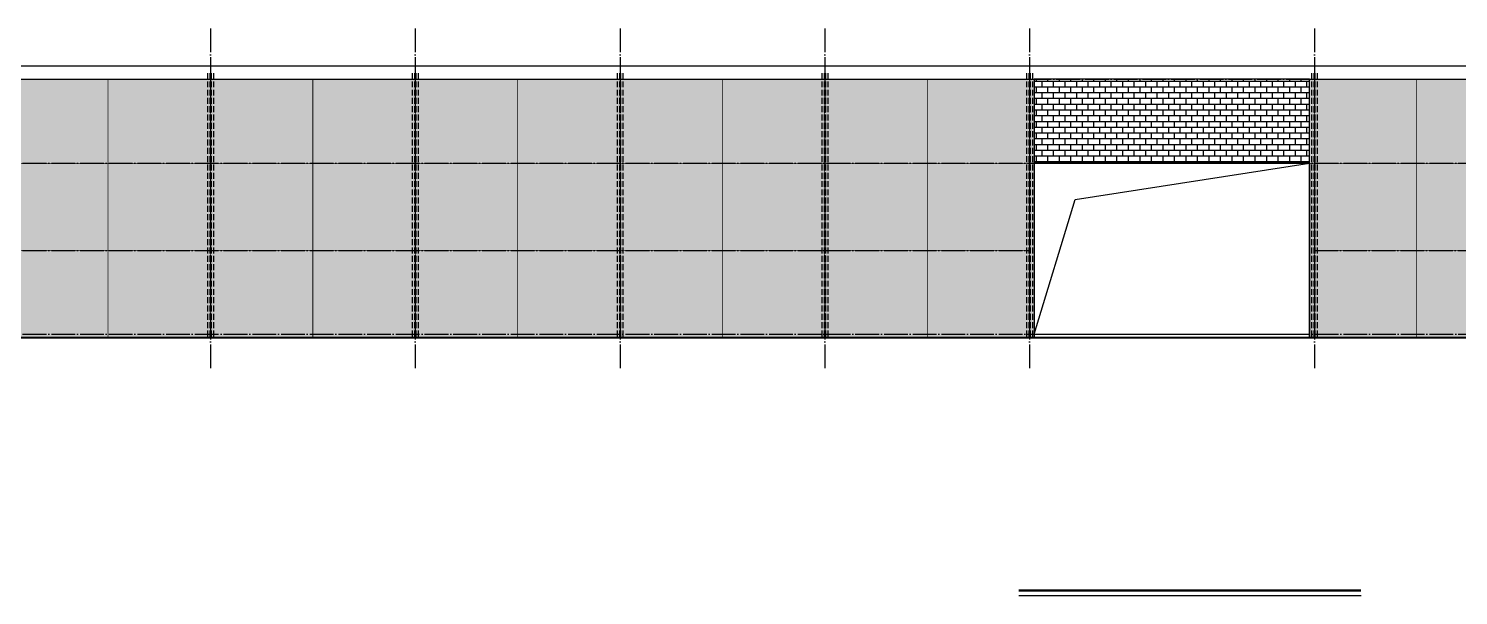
# Model space of a CAD drawing. Extents: x 447413 to 2975780, y -1432727 to 1301644.
# Drawn here: x 2283984 to 2344237, y -790924 to -767036 of the extents above; entities that cross this region are included whole.
import ezdxf

# ---------------------------------------------------------------- set-up
doc = ezdxf.new("R2010")
doc.units = 0
doc.header["$LTSCALE"] = 1000
doc.header["$MEASUREMENT"] = 0
doc.linetypes.add('DASH', pattern=[0.35, 0.25, -0.1])
doc.linetypes.add('DOTE', pattern=[2.42, 2, -0.2, 0.02, -0.2])
for name, color, linetype in [('DIM_SYMB', 3, 'Continuous'), ('DOTE', 1, 'Continuous'), ('墙梁', 2, 'Continuous'), ('柱子', 3, 'Continuous')]:
    doc.layers.add(name, color=color, linetype=linetype)
pattern_1 = [(0, (1095394.32, -1290326.2), (0, 242.6208), []), (90, (1095394.32, -1290326.2), (-242.6208, 242.6208), [242.6208, -242.6208])]

msp = doc.modelspace()

# ---------------------------------------------------------------- hatches: boundary and pattern name
h = msp.add_hatch()
h.set_pattern_fill('AR-B816', color=8, scale=200)
h.set_pattern_definition(pattern_1)
h.paths.add_polyline_path([(2274266.4, -769160.9), (2326366, -769160.9), (2326366, -780060.9), (2274266.4, -780060.9)])
h = msp.add_hatch()
h.set_pattern_fill('AR-B816', color=8, scale=200)
h.set_pattern_definition([(0, (1095394.32, -1267590.2), (0, 242.6208), []), (90, (1095394.32, -1267590.2), (-242.6208, 242.6208), [242.6208, -242.6208])])
h.paths.add_polyline_path([(2326366, -772710.9), (2337966, -772710.9), (2337966, -769160.9), (2326366, -769160.9)])
h = msp.add_hatch()
h.set_pattern_fill('AR-B816', color=8, scale=200)
h.set_pattern_definition(pattern_1)
h.paths.add_polyline_path([(2337966, -769160.9), (2390065.5, -769160.9), (2390065.5, -780060.9), (2337966, -780060.9)])

# ---------------------------------------------------------------- linework, layer by layer
for p, q in [((2274266.4, -768610.9, 126000), (2326366, -768610.9, 126000)), ((2274266.4, -768610.9, 126000), (2390065.5, -768610.9, 126000)), ((2274266.4, -768610.9, 126000), (2326366, -768610.9, 126000)), ((2337966, -768610.9, 126000), (2390065.5, -768610.9, 126000)), ((2337966, -768610.9, 126000), (2390065.5, -768610.9, 126000)), ((2326366, -772710.9, 126000), (2326366, -780060.9, 126000)), ((2337966, -772710.9, 126000), (2326366, -772710.9, 126000)), ((2337966, -772710.9, 126000), (2337966, -780060.9, 126000)), ((2337966, -772710.9, 126000), (2337966, -780060.9, 126000)), ((2337966, -772710.9, 126000), (2337966, -780060.9, 126000)), ((2326366, -779910.9, 126000), (2337966, -779910.9, 126000)), ((2326366, -779910.9, 126000), (2337966, -779910.9, 126000))]:
    msp.add_line(p, q)
at = {"color": 8}
for p, q in [((2328085, -774241.9, 126000), (2337966, -772710.9, 126000)), ((2326366, -779910.9, 126000), (2328085, -774241.9, 126000))]:
    msp.add_line(p, q, dxfattribs=at)
at = {"elevation": 126000}
for points in [[(2274266.4, -769160.9), (2326366, -769160.9), (2326366, -780060.9), (2274266.4, -780060.9)], [(2326366, -772710.9), (2337966, -772710.9), (2337966, -769160.9), (2326366, -769160.9)], [(2337966, -769160.9), (2390065.5, -769160.9), (2390065.5, -780060.9), (2337966, -780060.9)]]:
    msp.add_lwpolyline(points, close=True, dxfattribs=at)
at = {"const_width": 80, "elevation": 126000}
msp.add_lwpolyline([(2271069, -780060.9), (2393048, -780060.9)], dxfattribs=at)
at = {"layer": 'DIM_SYMB', "const_width": 105}
msp.add_lwpolyline([(2325707.9, -790714.3), (2340137.6, -790714.3)], dxfattribs=at)
at = {"layer": 'DIM_SYMB'}
msp.add_lwpolyline([(2325707.9, -790924.3), (2340137.6, -790924.3)], dxfattribs=at)
at = {"layer": 'DOTE', "color": 8, "linetype": 'DOTE', "ltscale": 0.5}
for p, q in [((2291646.4, -767035.7, 126000), (2291646.4, -781340.6, 126000)), ((2300276.4, -767035.7, 126000), (2300276.4, -781340.6, 126000)), ((2308906.4, -767035.7, 126000), (2308906.4, -781340.6, 126000)), ((2317536.4, -767035.7, 126000), (2317536.4, -781340.6, 126000)), ((2326166, -767035.7, 126000), (2326166, -781340.6, 126000)), ((2338166, -767035.7, 126000), (2338166, -781340.6, 126000))]:
    msp.add_line(p, q, dxfattribs=at)
at = {"layer": 'DOTE', "color": 8, "linetype": 'DOTE', "ltscale": 0.5, "elevation": 126000}
for points in [[(2271632.3, -768610.9), (2392618.2, -768610.9)], [(2271632.3, -769160.9), (2392618.2, -769160.9)], [(2271632.3, -772710.9), (2392618.2, -772710.9)], [(2271632.3, -776385.9), (2326166, -776385.9)], [(2338166, -776385.9), (2392618.2, -776385.9)], [(2271632.3, -779910.9), (2392618.2, -779910.9)]]:
    msp.add_lwpolyline(points, dxfattribs=at)
at = {"layer": '墙梁', "color": 2, "const_width": 30, "elevation": 126000}
for points in [[(2390065.5, -769160.9), (2274266.4, -769160.9)], [(2390065.5, -772710.9), (2274266.4, -772710.9)]]:
    msp.add_lwpolyline(points, dxfattribs=at)
at = {"layer": '墙梁', "color": 3, "const_width": 30, "elevation": 126000}
for points in [[(2287331.4, -780060.9), (2287331.4, -769160.9)], [(2291646.4, -780103.2), (2291646.4, -769203.2)], [(2295961.4, -780060.9), (2295961.4, -769160.9)], [(2300276.4, -780103.2), (2300276.4, -769203.2)], [(2304591.4, -780060.9), (2304591.4, -769160.9)], [(2308906.4, -780103.2), (2308906.4, -769203.2)], [(2313221.4, -780060.9), (2313221.4, -769160.9)], [(2317536.4, -780060.9), (2317536.4, -769160.9)], [(2321851.2, -780060.9), (2321851.2, -769160.9)], [(2326166, -780103.2), (2326166, -769203.2)], [(2338166, -780103.2), (2338166, -769203.2)], [(2342480.8, -780060.9), (2342480.8, -769160.9)], [(2326166, -776385.9), (2274266.4, -776385.9)], [(2390065.5, -776385.9), (2338166, -776385.9)]]:
    msp.add_lwpolyline(points, dxfattribs=at)
at = {"layer": '柱子', "color": 254, "linetype": 'DASH'}
for p, q in [((2291521.4, -768910.9, 126000), (2291521.4, -780060.9, 126000)), ((2291621.4, -768910.9, 126000), (2291621.4, -780060.9, 126000)), ((2291671.4, -768910.9, 126000), (2291671.4, -780060.9, 126000)), ((2291771.4, -768910.9, 126000), (2291771.4, -780060.9, 126000)), ((2300151.4, -768910.9, 126000), (2300151.4, -780060.9, 126000)), ((2300251.4, -768910.9, 126000), (2300251.4, -780060.9, 126000)), ((2300301.4, -768910.9, 126000), (2300301.4, -780060.9, 126000)), ((2300401.4, -768910.9, 126000), (2300401.4, -780060.9, 126000)), ((2308781.4, -768910.9, 126000), (2308781.4, -780060.9, 126000)), ((2308881.4, -768910.9, 126000), (2308881.4, -780060.9, 126000)), ((2308931.4, -768910.9, 126000), (2308931.4, -780060.9, 126000)), ((2309031.4, -768910.9, 126000), (2309031.4, -780060.9, 126000)), ((2317411.4, -768910.9, 126000), (2317411.4, -780060.9, 126000)), ((2317511.4, -768910.9, 126000), (2317511.4, -780060.9, 126000)), ((2317561.4, -768910.9, 126000), (2317561.4, -780060.9, 126000)), ((2317661.4, -768910.9, 126000), (2317661.4, -780060.9, 126000)), ((2326041, -768910.9, 126000), (2326041, -780060.9, 126000)), ((2326141, -768910.9, 126000), (2326141, -780060.9, 126000)), ((2326191, -768910.9, 126000), (2326191, -780060.9, 126000)), ((2326291, -768910.9, 126000), (2326291, -780060.9, 126000)), ((2338041, -768910.9, 126000), (2338041, -780060.9, 126000)), ((2338141, -768910.9, 126000), (2338141, -780060.9, 126000)), ((2338191, -768910.9, 126000), (2338191, -780060.9, 126000)), ((2338291, -768910.9, 126000), (2338291, -780060.9, 126000))]:
    msp.add_line(p, q, dxfattribs=at)

doc.saveas('drawing.dxf')
